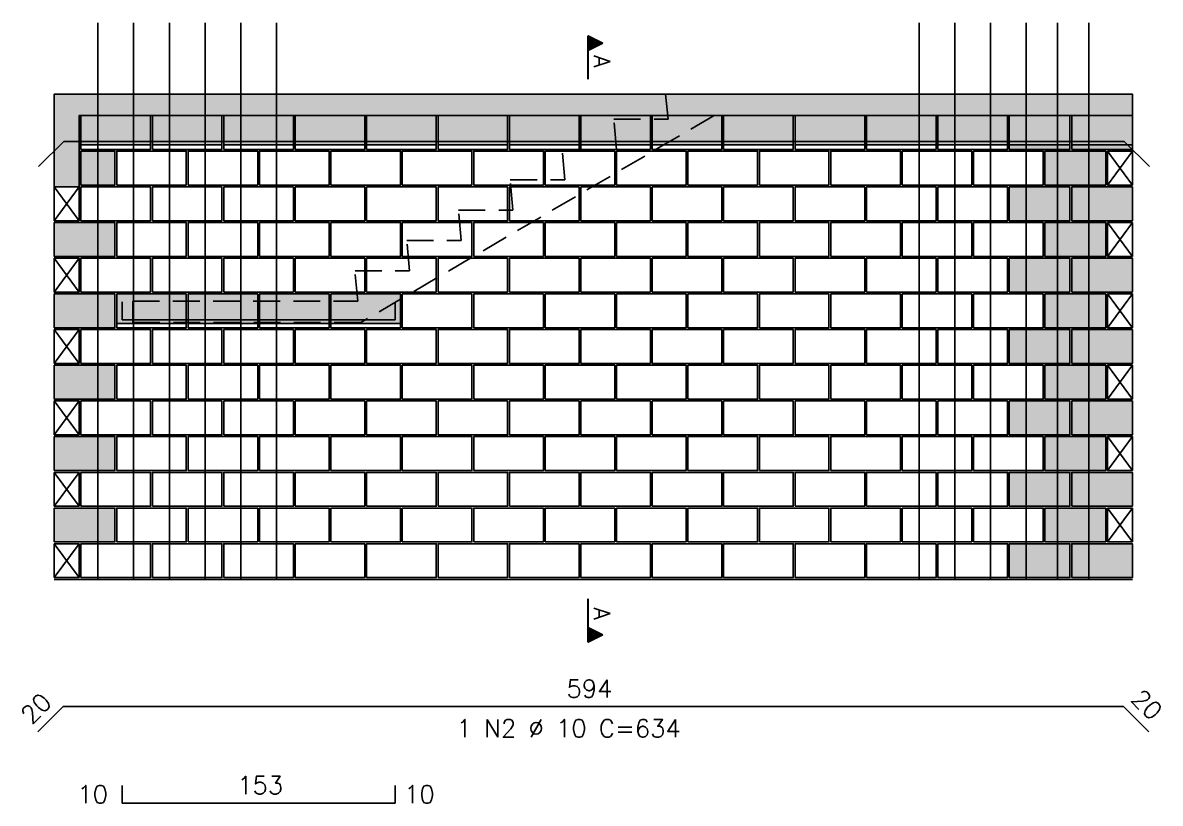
# Model space of a CAD drawing. Extents: x -1.9 to 86, y -1.6 to 61.
# Drawn here: x 34.24 to 46.98, y 7.12 to 15.87 of the extents above; entities that cross this region are included whole.
import ezdxf

# ---------------------------------------------------------------- set-up
doc = ezdxf.new("R2010")
doc.units = 0
doc.header["$MEASUREMENT"] = 0
doc.linetypes.add('ESTILO_TQS_0001', pattern=[0.45, 0.3, -0.15])
for name, color, linetype in [('PENA_01', 1, 'CONTINUOUS'), ('PENA_02', 2, 'CONTINUOUS'), ('PENA_03', 3, 'CONTINUOUS'), ('PENA_05', 5, 'CONTINUOUS'), ('PENA_09', 254, 'CONTINUOUS'), ('PENA_11', 252, 'CONTINUOUS'), ('PENA_21', 100, 'CONTINUOUS'), ('PENA_23', 50, 'CONTINUOUS')]:
    doc.layers.add(name, color=color, linetype=linetype)
doc.styles.get("Standard").update_dxf_attribs({"font": 'ROMANS.SHX'})

msp = doc.modelspace()

# ---------------------------------------------------------------- linework, layer by layer
at = {"layer": 'PENA_01', "linetype": 'Continuous'}
for p, q in [((34.889, 14.499), (35.669, 14.499)), ((35.689, 14.499), (36.469, 14.499)), ((36.489, 14.499), (37.269, 14.499)), ((37.289, 14.499), (38.069, 14.499)), ((38.089, 14.499), (38.869, 14.499)), ((38.889, 14.499), (39.669, 14.499)), ((39.689, 14.499), (40.469, 14.499)), ((40.489, 14.499), (41.269, 14.499)), ((41.289, 14.499), (42.069, 14.499)), ((42.089, 14.499), (42.869, 14.499)), ((42.889, 14.499), (43.669, 14.499)), ((43.689, 14.499), (44.469, 14.499)), ((44.489, 14.499), (45.269, 14.499)), ((45.289, 14.499), (45.969, 14.499)), ((45.989, 14.499), (46.669, 14.499)), ((35.289, 12.499), (36.069, 12.499)), ((36.089, 12.499), (36.869, 12.499)), ((36.889, 12.499), (37.669, 12.499)), ((37.689, 12.499), (38.469, 12.499))]:
    msp.add_line(p, q, dxfattribs=at)
at = {"layer": 'PENA_01', "linetype": 'ESTILO_TQS_0001'}
msp.add_lwpolyline([(38.024, 12.509), (35.469, 12.509), (35.469, 12.749), (37.989, 12.749), (37.959, 13.089), (38.569, 13.089), (38.539, 13.429), (39.149, 13.429), (39.119, 13.769), (39.729, 13.769), (39.699, 14.109), (40.309, 14.109), (40.279, 14.449), (40.889, 14.449), (40.859, 14.789), (41.469, 14.789), (41.439, 15.069), (46.669, 15.069), (46.669, 14.829), (41.981, 14.829), (38.024, 12.509)], dxfattribs=at)
at = {"layer": 'PENA_02', "linetype": 'Continuous'}
for p, q in [((46.669, 14.429), (46.389, 14.429)), ((46.389, 14.429), (46.389, 14.049)), ((46.669, 14.049), (46.669, 14.429)), ((34.869, 14.029), (34.589, 14.029)), ((34.589, 14.029), (34.589, 13.649)), ((34.869, 13.649), (34.869, 14.029)), ((46.389, 14.049), (46.669, 14.049)), ((34.589, 13.649), (34.869, 13.649)), ((46.669, 13.629), (46.389, 13.629)), ((46.389, 13.629), (46.389, 13.249)), ((46.669, 13.249), (46.669, 13.629)), ((34.869, 13.229), (34.589, 13.229)), ((34.589, 13.229), (34.589, 12.849)), ((34.869, 12.849), (34.869, 13.229)), ((46.389, 13.249), (46.669, 13.249)), ((34.589, 12.849), (34.869, 12.849)), ((46.669, 12.829), (46.389, 12.829)), ((46.389, 12.829), (46.389, 12.449)), ((46.669, 12.449), (46.669, 12.829)), ((34.869, 12.429), (34.589, 12.429)), ((34.589, 12.429), (34.589, 12.049)), ((34.869, 12.049), (34.869, 12.429)), ((46.389, 12.449), (46.669, 12.449)), ((34.589, 12.049), (34.869, 12.049)), ((46.669, 12.029), (46.389, 12.029)), ((46.389, 12.029), (46.389, 11.649)), ((46.669, 11.649), (46.669, 12.029)), ((34.869, 11.629), (34.589, 11.629)), ((34.589, 11.629), (34.589, 11.249)), ((34.869, 11.249), (34.869, 11.629)), ((46.389, 11.649), (46.669, 11.649)), ((34.589, 11.249), (34.869, 11.249)), ((46.669, 11.229), (46.389, 11.229)), ((46.389, 11.229), (46.389, 10.849)), ((46.669, 10.849), (46.669, 11.229)), ((46.389, 10.849), (46.669, 10.849)), ((34.869, 10.829), (34.589, 10.829)), ((34.589, 10.829), (34.589, 10.449)), ((34.869, 10.449), (34.869, 10.829)), ((34.589, 10.449), (34.869, 10.449)), ((46.669, 10.429), (46.389, 10.429)), ((46.389, 10.429), (46.389, 10.049)), ((46.669, 10.049), (46.669, 10.429)), ((34.869, 10.029), (34.589, 10.029)), ((34.589, 10.029), (34.589, 9.649)), ((34.869, 9.649), (34.869, 10.029)), ((46.389, 10.049), (46.669, 10.049)), ((34.589, 9.649), (34.869, 9.649)), ((34.589, 9.629), (46.669, 9.629))]:
    msp.add_line(p, q, dxfattribs=at)
for points in [[(46.669, 14.829), (46.669, 15.069), (34.589, 15.069), (34.589, 14.029), (34.869, 14.029), (34.869, 14.829), (46.669, 14.829)], [(34.889, 14.449), (35.669, 14.449), (35.669, 14.829), (34.889, 14.829), (34.889, 14.449)], [(35.689, 14.449), (36.469, 14.449), (36.469, 14.829), (35.689, 14.829), (35.689, 14.449)], [(36.489, 14.449), (37.269, 14.449), (37.269, 14.829), (36.489, 14.829), (36.489, 14.449)], [(37.289, 14.449), (38.069, 14.449), (38.069, 14.829), (37.289, 14.829), (37.289, 14.449)], [(38.089, 14.449), (38.869, 14.449), (38.869, 14.829), (38.089, 14.829), (38.089, 14.449)], [(38.889, 14.449), (39.669, 14.449), (39.669, 14.829), (38.889, 14.829), (38.889, 14.449)], [(39.689, 14.449), (40.469, 14.449), (40.469, 14.829), (39.689, 14.829), (39.689, 14.449)], [(40.489, 14.449), (41.269, 14.449), (41.269, 14.829), (40.489, 14.829), (40.489, 14.449)], [(41.289, 14.449), (42.069, 14.449), (42.069, 14.829), (41.289, 14.829), (41.289, 14.449)], [(42.089, 14.449), (42.869, 14.449), (42.869, 14.829), (42.089, 14.829), (42.089, 14.449)], [(42.889, 14.449), (43.669, 14.449), (43.669, 14.829), (42.889, 14.829), (42.889, 14.449)], [(43.689, 14.449), (44.469, 14.449), (44.469, 14.829), (43.689, 14.829), (43.689, 14.449)], [(44.489, 14.449), (45.269, 14.449), (45.269, 14.829), (44.489, 14.829), (44.489, 14.449)], [(45.289, 14.449), (45.969, 14.449), (45.969, 14.829), (45.289, 14.829), (45.289, 14.449)], [(45.989, 14.449), (46.669, 14.449), (46.669, 14.829), (45.989, 14.829), (45.989, 14.449)], [(34.889, 14.049), (35.269, 14.049), (35.269, 14.429), (34.889, 14.429), (34.889, 14.049)], [(35.289, 14.049), (36.069, 14.049), (36.069, 14.429), (35.289, 14.429), (35.289, 14.049)], [(36.089, 14.049), (36.869, 14.049), (36.869, 14.429), (36.089, 14.429), (36.089, 14.049)], [(36.889, 14.049), (37.669, 14.049), (37.669, 14.429), (36.889, 14.429), (36.889, 14.049)], [(37.689, 14.049), (38.469, 14.049), (38.469, 14.429), (37.689, 14.429), (37.689, 14.049)], [(38.489, 14.049), (39.269, 14.049), (39.269, 14.429), (38.489, 14.429), (38.489, 14.049)], [(39.289, 14.049), (40.069, 14.049), (40.069, 14.429), (39.289, 14.429), (39.289, 14.049)], [(40.089, 14.049), (40.869, 14.049), (40.869, 14.429), (40.089, 14.429), (40.089, 14.049)], [(40.889, 14.049), (41.669, 14.049), (41.669, 14.429), (40.889, 14.429), (40.889, 14.049)], [(41.689, 14.049), (42.469, 14.049), (42.469, 14.429), (41.689, 14.429), (41.689, 14.049)], [(42.489, 14.049), (43.269, 14.049), (43.269, 14.429), (42.489, 14.429), (42.489, 14.049)], [(43.289, 14.049), (44.069, 14.049), (44.069, 14.429), (43.289, 14.429), (43.289, 14.049)], [(44.089, 14.049), (44.869, 14.049), (44.869, 14.429), (44.089, 14.429), (44.089, 14.049)], [(44.889, 14.049), (45.669, 14.049), (45.669, 14.429), (44.889, 14.429), (44.889, 14.049)], [(45.689, 14.049), (46.369, 14.049), (46.369, 14.429), (45.689, 14.429), (45.689, 14.049)], [(34.889, 13.649), (35.669, 13.649), (35.669, 14.029), (34.889, 14.029), (34.889, 13.649)], [(35.689, 13.649), (36.469, 13.649), (36.469, 14.029), (35.689, 14.029), (35.689, 13.649)], [(36.489, 13.649), (37.269, 13.649), (37.269, 14.029), (36.489, 14.029), (36.489, 13.649)], [(37.289, 13.649), (38.069, 13.649), (38.069, 14.029), (37.289, 14.029), (37.289, 13.649)], [(38.089, 13.649), (38.869, 13.649), (38.869, 14.029), (38.089, 14.029), (38.089, 13.649)], [(38.889, 13.649), (39.669, 13.649), (39.669, 14.029), (38.889, 14.029), (38.889, 13.649)], [(39.689, 13.649), (40.469, 13.649), (40.469, 14.029), (39.689, 14.029), (39.689, 13.649)], [(40.489, 13.649), (41.269, 13.649), (41.269, 14.029), (40.489, 14.029), (40.489, 13.649)], [(41.289, 13.649), (42.069, 13.649), (42.069, 14.029), (41.289, 14.029), (41.289, 13.649)], [(42.089, 13.649), (42.869, 13.649), (42.869, 14.029), (42.089, 14.029), (42.089, 13.649)], [(42.889, 13.649), (43.669, 13.649), (43.669, 14.029), (42.889, 14.029), (42.889, 13.649)], [(43.689, 13.649), (44.469, 13.649), (44.469, 14.029), (43.689, 14.029), (43.689, 13.649)], [(44.489, 13.649), (45.269, 13.649), (45.269, 14.029), (44.489, 14.029), (44.489, 13.649)], [(45.289, 13.649), (45.969, 13.649), (45.969, 14.029), (45.289, 14.029), (45.289, 13.649)], [(45.989, 13.649), (46.669, 13.649), (46.669, 14.029), (45.989, 14.029), (45.989, 13.649)], [(34.589, 13.249), (35.269, 13.249), (35.269, 13.629), (34.589, 13.629), (34.589, 13.249)], [(35.289, 13.249), (36.069, 13.249), (36.069, 13.629), (35.289, 13.629), (35.289, 13.249)], [(36.089, 13.249), (36.869, 13.249), (36.869, 13.629), (36.089, 13.629), (36.089, 13.249)], [(36.889, 13.249), (37.669, 13.249), (37.669, 13.629), (36.889, 13.629), (36.889, 13.249)], [(37.689, 13.249), (38.469, 13.249), (38.469, 13.629), (37.689, 13.629), (37.689, 13.249)], [(38.489, 13.249), (39.269, 13.249), (39.269, 13.629), (38.489, 13.629), (38.489, 13.249)], [(39.289, 13.249), (40.069, 13.249), (40.069, 13.629), (39.289, 13.629), (39.289, 13.249)], [(40.089, 13.249), (40.869, 13.249), (40.869, 13.629), (40.089, 13.629), (40.089, 13.249)], [(40.889, 13.249), (41.669, 13.249), (41.669, 13.629), (40.889, 13.629), (40.889, 13.249)], [(41.689, 13.249), (42.469, 13.249), (42.469, 13.629), (41.689, 13.629), (41.689, 13.249)], [(42.489, 13.249), (43.269, 13.249), (43.269, 13.629), (42.489, 13.629), (42.489, 13.249)], [(43.289, 13.249), (44.069, 13.249), (44.069, 13.629), (43.289, 13.629), (43.289, 13.249)], [(44.089, 13.249), (44.869, 13.249), (44.869, 13.629), (44.089, 13.629), (44.089, 13.249)], [(44.889, 13.249), (45.669, 13.249), (45.669, 13.629), (44.889, 13.629), (44.889, 13.249)], [(45.689, 13.249), (46.369, 13.249), (46.369, 13.629), (45.689, 13.629), (45.689, 13.249)], [(34.889, 12.849), (35.669, 12.849), (35.669, 13.229), (34.889, 13.229), (34.889, 12.849)], [(35.689, 12.849), (36.469, 12.849), (36.469, 13.229), (35.689, 13.229), (35.689, 12.849)], [(36.489, 12.849), (37.269, 12.849), (37.269, 13.229), (36.489, 13.229), (36.489, 12.849)], [(37.289, 12.849), (38.069, 12.849), (38.069, 13.229), (37.289, 13.229), (37.289, 12.849)], [(38.089, 12.849), (38.869, 12.849), (38.869, 13.229), (38.089, 13.229), (38.089, 12.849)], [(38.889, 12.849), (39.669, 12.849), (39.669, 13.229), (38.889, 13.229), (38.889, 12.849)], [(39.689, 12.849), (40.469, 12.849), (40.469, 13.229), (39.689, 13.229), (39.689, 12.849)], [(40.489, 12.849), (41.269, 12.849), (41.269, 13.229), (40.489, 13.229), (40.489, 12.849)], [(41.289, 12.849), (42.069, 12.849), (42.069, 13.229), (41.289, 13.229), (41.289, 12.849)], [(42.089, 12.849), (42.869, 12.849), (42.869, 13.229), (42.089, 13.229), (42.089, 12.849)], [(42.889, 12.849), (43.669, 12.849), (43.669, 13.229), (42.889, 13.229), (42.889, 12.849)], [(43.689, 12.849), (44.469, 12.849), (44.469, 13.229), (43.689, 13.229), (43.689, 12.849)], [(44.489, 12.849), (45.269, 12.849), (45.269, 13.229), (44.489, 13.229), (44.489, 12.849)], [(45.289, 12.849), (45.969, 12.849), (45.969, 13.229), (45.289, 13.229), (45.289, 12.849)], [(45.989, 12.849), (46.669, 12.849), (46.669, 13.229), (45.989, 13.229), (45.989, 12.849)], [(34.589, 12.449), (35.269, 12.449), (35.269, 12.829), (34.589, 12.829), (34.589, 12.449)], [(35.289, 12.449), (36.069, 12.449), (36.069, 12.829), (35.289, 12.829), (35.289, 12.449)], [(36.089, 12.449), (36.869, 12.449), (36.869, 12.829), (36.089, 12.829), (36.089, 12.449)], [(36.889, 12.449), (37.669, 12.449), (37.669, 12.829), (36.889, 12.829), (36.889, 12.449)], [(37.689, 12.449), (38.469, 12.449), (38.469, 12.829), (37.689, 12.829), (37.689, 12.449)], [(38.489, 12.449), (39.269, 12.449), (39.269, 12.829), (38.489, 12.829), (38.489, 12.449)], [(39.289, 12.449), (40.069, 12.449), (40.069, 12.829), (39.289, 12.829), (39.289, 12.449)], [(40.089, 12.449), (40.869, 12.449), (40.869, 12.829), (40.089, 12.829), (40.089, 12.449)], [(40.889, 12.449), (41.669, 12.449), (41.669, 12.829), (40.889, 12.829), (40.889, 12.449)], [(41.689, 12.449), (42.469, 12.449), (42.469, 12.829), (41.689, 12.829), (41.689, 12.449)], [(42.489, 12.449), (43.269, 12.449), (43.269, 12.829), (42.489, 12.829), (42.489, 12.449)], [(43.289, 12.449), (44.069, 12.449), (44.069, 12.829), (43.289, 12.829), (43.289, 12.449)], [(44.089, 12.449), (44.869, 12.449), (44.869, 12.829), (44.089, 12.829), (44.089, 12.449)], [(44.889, 12.449), (45.669, 12.449), (45.669, 12.829), (44.889, 12.829), (44.889, 12.449)], [(45.689, 12.449), (46.369, 12.449), (46.369, 12.829), (45.689, 12.829), (45.689, 12.449)], [(34.889, 12.049), (35.669, 12.049), (35.669, 12.429), (34.889, 12.429), (34.889, 12.049)], [(35.689, 12.049), (36.469, 12.049), (36.469, 12.429), (35.689, 12.429), (35.689, 12.049)], [(36.489, 12.049), (37.269, 12.049), (37.269, 12.429), (36.489, 12.429), (36.489, 12.049)], [(37.289, 12.049), (38.069, 12.049), (38.069, 12.429), (37.289, 12.429), (37.289, 12.049)], [(38.089, 12.049), (38.869, 12.049), (38.869, 12.429), (38.089, 12.429), (38.089, 12.049)], [(38.889, 12.049), (39.669, 12.049), (39.669, 12.429), (38.889, 12.429), (38.889, 12.049)], [(39.689, 12.049), (40.469, 12.049), (40.469, 12.429), (39.689, 12.429), (39.689, 12.049)], [(40.489, 12.049), (41.269, 12.049), (41.269, 12.429), (40.489, 12.429), (40.489, 12.049)], [(41.289, 12.049), (42.069, 12.049), (42.069, 12.429), (41.289, 12.429), (41.289, 12.049)], [(42.089, 12.049), (42.869, 12.049), (42.869, 12.429), (42.089, 12.429), (42.089, 12.049)], [(42.889, 12.049), (43.669, 12.049), (43.669, 12.429), (42.889, 12.429), (42.889, 12.049)], [(43.689, 12.049), (44.469, 12.049), (44.469, 12.429), (43.689, 12.429), (43.689, 12.049)], [(44.489, 12.049), (45.269, 12.049), (45.269, 12.429), (44.489, 12.429), (44.489, 12.049)], [(45.289, 12.049), (45.969, 12.049), (45.969, 12.429), (45.289, 12.429), (45.289, 12.049)], [(45.989, 12.049), (46.669, 12.049), (46.669, 12.429), (45.989, 12.429), (45.989, 12.049)], [(34.589, 11.649), (35.269, 11.649), (35.269, 12.029), (34.589, 12.029), (34.589, 11.649)], [(35.289, 11.649), (36.069, 11.649), (36.069, 12.029), (35.289, 12.029), (35.289, 11.649)], [(36.089, 11.649), (36.869, 11.649), (36.869, 12.029), (36.089, 12.029), (36.089, 11.649)], [(36.889, 11.649), (37.669, 11.649), (37.669, 12.029), (36.889, 12.029), (36.889, 11.649)], [(37.689, 11.649), (38.469, 11.649), (38.469, 12.029), (37.689, 12.029), (37.689, 11.649)], [(38.489, 11.649), (39.269, 11.649), (39.269, 12.029), (38.489, 12.029), (38.489, 11.649)], [(39.289, 11.649), (40.069, 11.649), (40.069, 12.029), (39.289, 12.029), (39.289, 11.649)], [(40.089, 11.649), (40.869, 11.649), (40.869, 12.029), (40.089, 12.029), (40.089, 11.649)], [(40.889, 11.649), (41.669, 11.649), (41.669, 12.029), (40.889, 12.029), (40.889, 11.649)], [(41.689, 11.649), (42.469, 11.649), (42.469, 12.029), (41.689, 12.029), (41.689, 11.649)], [(42.489, 11.649), (43.269, 11.649), (43.269, 12.029), (42.489, 12.029), (42.489, 11.649)], [(43.289, 11.649), (44.069, 11.649), (44.069, 12.029), (43.289, 12.029), (43.289, 11.649)], [(44.089, 11.649), (44.869, 11.649), (44.869, 12.029), (44.089, 12.029), (44.089, 11.649)], [(44.889, 11.649), (45.669, 11.649), (45.669, 12.029), (44.889, 12.029), (44.889, 11.649)], [(45.689, 11.649), (46.369, 11.649), (46.369, 12.029), (45.689, 12.029), (45.689, 11.649)], [(34.889, 11.249), (35.669, 11.249), (35.669, 11.629), (34.889, 11.629), (34.889, 11.249)], [(35.689, 11.249), (36.469, 11.249), (36.469, 11.629), (35.689, 11.629), (35.689, 11.249)], [(36.489, 11.249), (37.269, 11.249), (37.269, 11.629), (36.489, 11.629), (36.489, 11.249)], [(37.289, 11.249), (38.069, 11.249), (38.069, 11.629), (37.289, 11.629), (37.289, 11.249)], [(38.089, 11.249), (38.869, 11.249), (38.869, 11.629), (38.089, 11.629), (38.089, 11.249)], [(38.889, 11.249), (39.669, 11.249), (39.669, 11.629), (38.889, 11.629), (38.889, 11.249)], [(39.689, 11.249), (40.469, 11.249), (40.469, 11.629), (39.689, 11.629), (39.689, 11.249)], [(40.489, 11.249), (41.269, 11.249), (41.269, 11.629), (40.489, 11.629), (40.489, 11.249)], [(41.289, 11.249), (42.069, 11.249), (42.069, 11.629), (41.289, 11.629), (41.289, 11.249)], [(42.089, 11.249), (42.869, 11.249), (42.869, 11.629), (42.089, 11.629), (42.089, 11.249)], [(42.889, 11.249), (43.669, 11.249), (43.669, 11.629), (42.889, 11.629), (42.889, 11.249)], [(43.689, 11.249), (44.469, 11.249), (44.469, 11.629), (43.689, 11.629), (43.689, 11.249)], [(44.489, 11.249), (45.269, 11.249), (45.269, 11.629), (44.489, 11.629), (44.489, 11.249)], [(45.289, 11.249), (45.969, 11.249), (45.969, 11.629), (45.289, 11.629), (45.289, 11.249)], [(45.989, 11.249), (46.669, 11.249), (46.669, 11.629), (45.989, 11.629), (45.989, 11.249)], [(34.589, 10.849), (35.269, 10.849), (35.269, 11.229), (34.589, 11.229), (34.589, 10.849)], [(35.289, 10.849), (36.069, 10.849), (36.069, 11.229), (35.289, 11.229), (35.289, 10.849)], [(36.089, 10.849), (36.869, 10.849), (36.869, 11.229), (36.089, 11.229), (36.089, 10.849)], [(36.889, 10.849), (37.669, 10.849), (37.669, 11.229), (36.889, 11.229), (36.889, 10.849)], [(37.689, 10.849), (38.469, 10.849), (38.469, 11.229), (37.689, 11.229), (37.689, 10.849)], [(38.489, 10.849), (39.269, 10.849), (39.269, 11.229), (38.489, 11.229), (38.489, 10.849)], [(39.289, 10.849), (40.069, 10.849), (40.069, 11.229), (39.289, 11.229), (39.289, 10.849)], [(40.089, 10.849), (40.869, 10.849), (40.869, 11.229), (40.089, 11.229), (40.089, 10.849)], [(40.889, 10.849), (41.669, 10.849), (41.669, 11.229), (40.889, 11.229), (40.889, 10.849)], [(41.689, 10.849), (42.469, 10.849), (42.469, 11.229), (41.689, 11.229), (41.689, 10.849)], [(42.489, 10.849), (43.269, 10.849), (43.269, 11.229), (42.489, 11.229), (42.489, 10.849)], [(43.289, 10.849), (44.069, 10.849), (44.069, 11.229), (43.289, 11.229), (43.289, 10.849)], [(44.089, 10.849), (44.869, 10.849), (44.869, 11.229), (44.089, 11.229), (44.089, 10.849)], [(44.889, 10.849), (45.669, 10.849), (45.669, 11.229), (44.889, 11.229), (44.889, 10.849)], [(45.689, 10.849), (46.369, 10.849), (46.369, 11.229), (45.689, 11.229), (45.689, 10.849)], [(34.889, 10.449), (35.669, 10.449), (35.669, 10.829), (34.889, 10.829), (34.889, 10.449)], [(35.689, 10.449), (36.469, 10.449), (36.469, 10.829), (35.689, 10.829), (35.689, 10.449)], [(36.489, 10.449), (37.269, 10.449), (37.269, 10.829), (36.489, 10.829), (36.489, 10.449)], [(37.289, 10.449), (38.069, 10.449), (38.069, 10.829), (37.289, 10.829), (37.289, 10.449)], [(38.089, 10.449), (38.869, 10.449), (38.869, 10.829), (38.089, 10.829), (38.089, 10.449)], [(38.889, 10.449), (39.669, 10.449), (39.669, 10.829), (38.889, 10.829), (38.889, 10.449)], [(39.689, 10.449), (40.469, 10.449), (40.469, 10.829), (39.689, 10.829), (39.689, 10.449)], [(40.489, 10.449), (41.269, 10.449), (41.269, 10.829), (40.489, 10.829), (40.489, 10.449)], [(41.289, 10.449), (42.069, 10.449), (42.069, 10.829), (41.289, 10.829), (41.289, 10.449)], [(42.089, 10.449), (42.869, 10.449), (42.869, 10.829), (42.089, 10.829), (42.089, 10.449)], [(42.889, 10.449), (43.669, 10.449), (43.669, 10.829), (42.889, 10.829), (42.889, 10.449)], [(43.689, 10.449), (44.469, 10.449), (44.469, 10.829), (43.689, 10.829), (43.689, 10.449)], [(44.489, 10.449), (45.269, 10.449), (45.269, 10.829), (44.489, 10.829), (44.489, 10.449)], [(45.289, 10.449), (45.969, 10.449), (45.969, 10.829), (45.289, 10.829), (45.289, 10.449)], [(45.989, 10.449), (46.669, 10.449), (46.669, 10.829), (45.989, 10.829), (45.989, 10.449)], [(34.589, 10.049), (35.269, 10.049), (35.269, 10.429), (34.589, 10.429), (34.589, 10.049)], [(35.289, 10.049), (36.069, 10.049), (36.069, 10.429), (35.289, 10.429), (35.289, 10.049)], [(36.089, 10.049), (36.869, 10.049), (36.869, 10.429), (36.089, 10.429), (36.089, 10.049)], [(36.889, 10.049), (37.669, 10.049), (37.669, 10.429), (36.889, 10.429), (36.889, 10.049)], [(37.689, 10.049), (38.469, 10.049), (38.469, 10.429), (37.689, 10.429), (37.689, 10.049)], [(38.489, 10.049), (39.269, 10.049), (39.269, 10.429), (38.489, 10.429), (38.489, 10.049)], [(39.289, 10.049), (40.069, 10.049), (40.069, 10.429), (39.289, 10.429), (39.289, 10.049)], [(40.089, 10.049), (40.869, 10.049), (40.869, 10.429), (40.089, 10.429), (40.089, 10.049)], [(40.889, 10.049), (41.669, 10.049), (41.669, 10.429), (40.889, 10.429), (40.889, 10.049)], [(41.689, 10.049), (42.469, 10.049), (42.469, 10.429), (41.689, 10.429), (41.689, 10.049)], [(42.489, 10.049), (43.269, 10.049), (43.269, 10.429), (42.489, 10.429), (42.489, 10.049)], [(43.289, 10.049), (44.069, 10.049), (44.069, 10.429), (43.289, 10.429), (43.289, 10.049)], [(44.089, 10.049), (44.869, 10.049), (44.869, 10.429), (44.089, 10.429), (44.089, 10.049)], [(44.889, 10.049), (45.669, 10.049), (45.669, 10.429), (44.889, 10.429), (44.889, 10.049)], [(45.689, 10.049), (46.369, 10.049), (46.369, 10.429), (45.689, 10.429), (45.689, 10.049)], [(34.889, 9.649), (35.669, 9.649), (35.669, 10.029), (34.889, 10.029), (34.889, 9.649)], [(35.689, 9.649), (36.469, 9.649), (36.469, 10.029), (35.689, 10.029), (35.689, 9.649)], [(36.489, 9.649), (37.269, 9.649), (37.269, 10.029), (36.489, 10.029), (36.489, 9.649)], [(37.289, 9.649), (38.069, 9.649), (38.069, 10.029), (37.289, 10.029), (37.289, 9.649)], [(38.089, 9.649), (38.869, 9.649), (38.869, 10.029), (38.089, 10.029), (38.089, 9.649)], [(38.889, 9.649), (39.669, 9.649), (39.669, 10.029), (38.889, 10.029), (38.889, 9.649)], [(39.689, 9.649), (40.469, 9.649), (40.469, 10.029), (39.689, 10.029), (39.689, 9.649)], [(40.489, 9.649), (41.269, 9.649), (41.269, 10.029), (40.489, 10.029), (40.489, 9.649)], [(41.289, 9.649), (42.069, 9.649), (42.069, 10.029), (41.289, 10.029), (41.289, 9.649)], [(42.089, 9.649), (42.869, 9.649), (42.869, 10.029), (42.089, 10.029), (42.089, 9.649)], [(42.889, 9.649), (43.669, 9.649), (43.669, 10.029), (42.889, 10.029), (42.889, 9.649)], [(43.689, 9.649), (44.469, 9.649), (44.469, 10.029), (43.689, 10.029), (43.689, 9.649)], [(44.489, 9.649), (45.269, 9.649), (45.269, 10.029), (44.489, 10.029), (44.489, 9.649)], [(45.289, 9.649), (45.969, 9.649), (45.969, 10.029), (45.289, 10.029), (45.289, 9.649)], [(45.989, 9.649), (46.669, 9.649), (46.669, 10.029), (45.989, 10.029), (45.989, 9.649)]]:
    msp.add_lwpolyline(points, dxfattribs=at)
at = {"layer": 'PENA_03', "linetype": 'Continuous'}
for p, q in [((40.569, 15.237), (40.569, 15.723)), ((40.569, 15.723), (40.735, 15.64)), ((40.57, 15.722), (40.57, 15.558)), ((40.57, 15.722), (40.733, 15.64)), ((40.582, 15.717), (40.582, 15.564)), ((40.595, 15.71), (40.595, 15.57)), ((40.607, 15.704), (40.607, 15.576)), ((40.62, 15.698), (40.62, 15.583)), ((40.633, 15.691), (40.633, 15.589)), ((40.646, 15.685), (40.646, 15.596)), ((40.658, 15.679), (40.658, 15.602)), ((40.733, 15.64), (40.57, 15.558)), ((40.735, 15.64), (40.57, 15.558)), ((40.57, 15.558), (40.57, 15.237)), ((40.671, 15.672), (40.671, 15.608)), ((40.684, 15.666), (40.684, 15.615)), ((40.697, 15.659), (40.697, 15.621)), ((40.709, 15.653), (40.709, 15.627)), ((40.722, 15.647), (40.722, 15.634)), ((46.389, 14.049), (46.669, 14.429)), ((46.669, 14.049), (46.389, 14.429)), ((34.589, 13.649), (34.869, 14.029)), ((34.869, 13.649), (34.589, 14.029)), ((46.389, 13.249), (46.669, 13.629)), ((46.669, 13.249), (46.389, 13.629)), ((34.589, 12.849), (34.869, 13.229)), ((34.869, 12.849), (34.589, 13.229)), ((46.389, 12.449), (46.669, 12.829)), ((46.669, 12.449), (46.389, 12.829)), ((34.589, 12.049), (34.869, 12.429)), ((34.869, 12.049), (34.589, 12.429)), ((46.389, 11.649), (46.669, 12.029)), ((46.669, 11.649), (46.389, 12.029)), ((34.589, 11.249), (34.869, 11.629)), ((34.869, 11.249), (34.589, 11.629)), ((46.389, 10.849), (46.669, 11.229)), ((46.669, 10.849), (46.389, 11.229)), ((34.589, 10.449), (34.869, 10.829)), ((34.869, 10.449), (34.589, 10.829)), ((46.389, 10.049), (46.669, 10.429)), ((46.669, 10.049), (46.389, 10.429)), ((34.589, 9.649), (34.869, 10.029)), ((34.869, 9.649), (34.589, 10.029)), ((40.569, 9.411), (40.569, 8.925)), ((40.57, 9.09), (40.57, 9.411)), ((40.735, 9.008), (40.57, 9.09)), ((40.57, 8.926), (40.57, 9.089)), ((40.733, 9.008), (40.57, 9.089)), ((40.582, 8.931), (40.582, 9.084)), ((40.595, 8.937), (40.595, 9.078)), ((40.607, 8.944), (40.607, 9.071)), ((40.62, 8.95), (40.62, 9.065)), ((40.633, 8.957), (40.633, 9.059)), ((40.646, 8.963), (40.646, 9.052)), ((40.569, 8.925), (40.735, 9.008)), ((40.57, 8.926), (40.733, 9.008)), ((40.658, 8.969), (40.658, 9.046)), ((40.671, 8.976), (40.671, 9.04)), ((40.684, 8.982), (40.684, 9.033)), ((40.697, 8.988), (40.697, 9.027)), ((40.709, 8.995), (40.709, 9.02)), ((40.722, 9.001), (40.722, 9.014))]:
    msp.add_line(p, q, dxfattribs=at)
at = {"layer": 'PENA_05', "linetype": 'Continuous'}
for p, q in [((34.415, 14.256), (34.697, 14.539)), ((34.697, 14.539), (46.577, 14.539)), ((46.577, 14.539), (46.86, 14.256)), ((35.349, 12.739), (35.349, 12.539)), ((38.409, 12.539), (38.409, 12.739)), ((35.349, 12.539), (38.409, 12.539)), ((34.406, 7.921), (34.689, 8.204)), ((34.689, 8.204), (46.569, 8.204)), ((46.569, 8.204), (46.852, 7.921)), ((35.349, 7.32), (35.349, 7.12)), ((38.409, 7.12), (38.409, 7.32)), ((35.349, 7.12), (38.409, 7.12))]:
    msp.add_line(p, q, dxfattribs=at)
for points in [[(35.079, 15.869), (35.079, 9.629)], [(35.479, 15.869), (35.479, 9.629)], [(35.879, 15.869), (35.879, 9.629)], [(36.279, 15.869), (36.279, 9.629)], [(36.679, 15.869), (36.679, 9.629)], [(37.079, 15.869), (37.079, 9.629)], [(44.279, 15.869), (44.279, 9.629)], [(44.679, 15.869), (44.679, 9.629)], [(45.079, 15.869), (45.079, 9.629)], [(45.479, 15.869), (45.479, 9.629)], [(45.829, 15.869), (45.829, 9.629)], [(46.179, 15.869), (46.179, 9.629)]]:
    msp.add_lwpolyline(points, dxfattribs=at)
at = {"layer": 'PENA_09', "linetype": 'Continuous'}
for points in [[(34.889, 14.499), (35.669, 14.499), (35.669, 14.829), (34.889, 14.829), (34.889, 14.499)], [(35.689, 14.499), (36.469, 14.499), (36.469, 14.829), (35.689, 14.829), (35.689, 14.499)], [(36.489, 14.499), (37.269, 14.499), (37.269, 14.829), (36.489, 14.829), (36.489, 14.499)], [(37.289, 14.499), (38.069, 14.499), (38.069, 14.829), (37.289, 14.829), (37.289, 14.499)], [(38.089, 14.499), (38.869, 14.499), (38.869, 14.829), (38.089, 14.829), (38.089, 14.499)], [(38.889, 14.499), (39.669, 14.499), (39.669, 14.829), (38.889, 14.829), (38.889, 14.499)], [(39.689, 14.499), (40.469, 14.499), (40.469, 14.829), (39.689, 14.829), (39.689, 14.499)], [(40.489, 14.499), (41.269, 14.499), (41.269, 14.829), (40.489, 14.829), (40.489, 14.499)], [(41.289, 14.499), (42.069, 14.499), (42.069, 14.829), (41.289, 14.829), (41.289, 14.499)], [(42.089, 14.499), (42.869, 14.499), (42.869, 14.829), (42.089, 14.829), (42.089, 14.499)], [(42.889, 14.499), (43.669, 14.499), (43.669, 14.829), (42.889, 14.829), (42.889, 14.499)], [(43.689, 14.499), (44.469, 14.499), (44.469, 14.829), (43.689, 14.829), (43.689, 14.499)], [(44.489, 14.499), (45.269, 14.499), (45.269, 14.829), (44.489, 14.829), (44.489, 14.499)], [(45.289, 14.499), (45.969, 14.499), (45.969, 14.829), (45.289, 14.829), (45.289, 14.499)], [(45.989, 14.499), (46.669, 14.499), (46.669, 14.829), (45.989, 14.829), (45.989, 14.499)], [(35.289, 12.499), (36.069, 12.499), (36.069, 12.829), (35.289, 12.829), (35.289, 12.499)], [(36.089, 12.499), (36.869, 12.499), (36.869, 12.829), (36.089, 12.829), (36.089, 12.499)], [(36.889, 12.499), (37.669, 12.499), (37.669, 12.829), (36.889, 12.829), (36.889, 12.499)], [(37.689, 12.499), (38.469, 12.499), (38.469, 12.829), (37.689, 12.829), (37.689, 12.499)]]:
    msp.add_lwpolyline(points, dxfattribs=at)
for points in [[(34.889, 14.499), (35.669, 14.499), (35.669, 14.829)], [(34.889, 14.499), (35.669, 14.829), (34.889, 14.829)], [(34.889, 14.499), (34.889, 14.829), (34.889, 14.499)], [(35.689, 14.499), (36.469, 14.499), (36.469, 14.829)], [(35.689, 14.499), (36.469, 14.829), (35.689, 14.829)], [(35.689, 14.499), (35.689, 14.829), (35.689, 14.499)], [(36.489, 14.499), (37.269, 14.499), (37.269, 14.829)], [(36.489, 14.499), (37.269, 14.829), (36.489, 14.829)], [(36.489, 14.499), (36.489, 14.829), (36.489, 14.499)], [(37.289, 14.499), (38.069, 14.499), (38.069, 14.829)], [(37.289, 14.499), (38.069, 14.829), (37.289, 14.829)], [(37.289, 14.499), (37.289, 14.829), (37.289, 14.499)], [(38.089, 14.499), (38.869, 14.499), (38.869, 14.829)], [(38.089, 14.499), (38.869, 14.829), (38.089, 14.829)], [(38.089, 14.499), (38.089, 14.829), (38.089, 14.499)], [(38.889, 14.499), (39.669, 14.499), (39.669, 14.829)], [(38.889, 14.499), (39.669, 14.829), (38.889, 14.829)], [(38.889, 14.499), (38.889, 14.829), (38.889, 14.499)], [(39.689, 14.499), (40.469, 14.499), (40.469, 14.829)], [(39.689, 14.499), (40.469, 14.829), (39.689, 14.829)], [(39.689, 14.499), (39.689, 14.829), (39.689, 14.499)], [(40.489, 14.499), (41.269, 14.499), (41.269, 14.829)], [(40.489, 14.499), (41.269, 14.829), (40.489, 14.829)], [(40.489, 14.499), (40.489, 14.829), (40.489, 14.499)], [(41.289, 14.499), (42.069, 14.499), (42.069, 14.829)], [(41.289, 14.499), (42.069, 14.829), (41.289, 14.829)], [(41.289, 14.499), (41.289, 14.829), (41.289, 14.499)], [(42.089, 14.499), (42.869, 14.499), (42.869, 14.829)], [(42.089, 14.499), (42.869, 14.829), (42.089, 14.829)], [(42.089, 14.499), (42.089, 14.829), (42.089, 14.499)], [(42.889, 14.499), (43.669, 14.499), (43.669, 14.829)], [(42.889, 14.499), (43.669, 14.829), (42.889, 14.829)], [(42.889, 14.499), (42.889, 14.829), (42.889, 14.499)], [(43.689, 14.499), (44.469, 14.499), (44.469, 14.829)], [(43.689, 14.499), (44.469, 14.829), (43.689, 14.829)], [(43.689, 14.499), (43.689, 14.829), (43.689, 14.499)], [(44.489, 14.499), (45.269, 14.499), (45.269, 14.829)], [(44.489, 14.499), (45.269, 14.829), (44.489, 14.829)], [(44.489, 14.499), (44.489, 14.829), (44.489, 14.499)], [(45.289, 14.499), (45.969, 14.499), (45.969, 14.829)], [(45.289, 14.499), (45.969, 14.829), (45.289, 14.829)], [(45.289, 14.499), (45.289, 14.829), (45.289, 14.499)], [(45.989, 14.499), (46.669, 14.499), (46.669, 14.829)], [(45.989, 14.499), (46.669, 14.829), (45.989, 14.829)], [(45.989, 14.499), (45.989, 14.829), (45.989, 14.499)], [(35.289, 12.499), (36.069, 12.499), (36.069, 12.829)], [(35.289, 12.499), (36.069, 12.829), (35.289, 12.829)], [(35.289, 12.499), (35.289, 12.829), (35.289, 12.499)], [(36.089, 12.499), (36.869, 12.499), (36.869, 12.829)], [(36.089, 12.499), (36.869, 12.829), (36.089, 12.829)], [(36.089, 12.499), (36.089, 12.829), (36.089, 12.499)], [(36.889, 12.499), (37.669, 12.499), (37.669, 12.829)], [(36.889, 12.499), (37.669, 12.829), (36.889, 12.829)], [(36.889, 12.499), (36.889, 12.829), (36.889, 12.499)], [(37.689, 12.499), (38.469, 12.499), (38.469, 12.829)], [(37.689, 12.499), (38.469, 12.829), (37.689, 12.829)], [(37.689, 12.499), (37.689, 12.829), (37.689, 12.499)]]:
    msp.add_solid(points, dxfattribs=at)
at = {"layer": 'PENA_11', "linetype": 'Continuous'}
for points in [[(34.589, 14.029), (34.869, 14.029), (34.589, 15.069)], [(34.869, 14.029), (34.869, 14.829), (34.589, 15.069)], [(34.589, 15.069), (34.869, 14.829), (46.669, 15.069)], [(34.869, 14.829), (46.669, 14.829), (46.669, 15.069)]]:
    msp.add_solid(points, dxfattribs=at)
at = {"layer": 'PENA_21', "linetype": 'Continuous'}
for points in [[(45.289, 14.449), (45.969, 14.449), (45.969, 14.499), (45.289, 14.499), (45.289, 14.449)], [(45.689, 14.049), (46.369, 14.049), (46.369, 14.429), (45.689, 14.429), (45.689, 14.049)], [(45.989, 14.449), (46.669, 14.449), (46.669, 14.499), (45.989, 14.499), (45.989, 14.449)], [(45.289, 13.649), (45.969, 13.649), (45.969, 14.029), (45.289, 14.029), (45.289, 13.649)], [(45.989, 13.649), (46.669, 13.649), (46.669, 14.029), (45.989, 14.029), (45.989, 13.649)], [(34.589, 13.249), (35.269, 13.249), (35.269, 13.629), (34.589, 13.629), (34.589, 13.249)], [(45.689, 13.249), (46.369, 13.249), (46.369, 13.629), (45.689, 13.629), (45.689, 13.249)], [(45.289, 12.849), (45.969, 12.849), (45.969, 13.229), (45.289, 13.229), (45.289, 12.849)], [(45.989, 12.849), (46.669, 12.849), (46.669, 13.229), (45.989, 13.229), (45.989, 12.849)], [(34.589, 12.449), (35.269, 12.449), (35.269, 12.829), (34.589, 12.829), (34.589, 12.449)], [(45.689, 12.449), (46.369, 12.449), (46.369, 12.829), (45.689, 12.829), (45.689, 12.449)], [(45.289, 12.049), (45.969, 12.049), (45.969, 12.429), (45.289, 12.429), (45.289, 12.049)], [(45.989, 12.049), (46.669, 12.049), (46.669, 12.429), (45.989, 12.429), (45.989, 12.049)], [(34.589, 11.649), (35.269, 11.649), (35.269, 12.029), (34.589, 12.029), (34.589, 11.649)], [(45.689, 11.649), (46.369, 11.649), (46.369, 12.029), (45.689, 12.029), (45.689, 11.649)], [(45.289, 11.249), (45.969, 11.249), (45.969, 11.629), (45.289, 11.629), (45.289, 11.249)], [(45.989, 11.249), (46.669, 11.249), (46.669, 11.629), (45.989, 11.629), (45.989, 11.249)], [(34.589, 10.849), (35.269, 10.849), (35.269, 11.229), (34.589, 11.229), (34.589, 10.849)], [(45.689, 10.849), (46.369, 10.849), (46.369, 11.229), (45.689, 11.229), (45.689, 10.849)], [(45.289, 10.449), (45.969, 10.449), (45.969, 10.829), (45.289, 10.829), (45.289, 10.449)], [(45.989, 10.449), (46.669, 10.449), (46.669, 10.829), (45.989, 10.829), (45.989, 10.449)], [(34.589, 10.049), (35.269, 10.049), (35.269, 10.429), (34.589, 10.429), (34.589, 10.049)], [(45.689, 10.049), (46.369, 10.049), (46.369, 10.429), (45.689, 10.429), (45.689, 10.049)], [(45.289, 9.649), (45.969, 9.649), (45.969, 10.029), (45.289, 10.029), (45.289, 9.649)], [(45.989, 9.649), (46.669, 9.649), (46.669, 10.029), (45.989, 10.029), (45.989, 9.649)]]:
    msp.add_lwpolyline(points, dxfattribs=at)
for points in [[(45.289, 14.449), (45.969, 14.449), (45.969, 14.499)], [(45.289, 14.449), (45.969, 14.499), (45.289, 14.499)], [(45.289, 14.449), (45.289, 14.499), (45.289, 14.449)], [(45.689, 14.049), (46.369, 14.049), (46.369, 14.429)], [(45.689, 14.049), (46.369, 14.429), (45.689, 14.429)], [(45.689, 14.049), (45.689, 14.429), (45.689, 14.049)], [(45.989, 14.449), (46.669, 14.449), (46.669, 14.499)], [(45.989, 14.449), (46.669, 14.499), (45.989, 14.499)], [(45.989, 14.449), (45.989, 14.499), (45.989, 14.449)], [(45.289, 13.649), (45.969, 13.649), (45.969, 14.029)], [(45.289, 13.649), (45.969, 14.029), (45.289, 14.029)], [(45.289, 13.649), (45.289, 14.029), (45.289, 13.649)], [(45.989, 13.649), (46.669, 13.649), (46.669, 14.029)], [(45.989, 13.649), (46.669, 14.029), (45.989, 14.029)], [(45.989, 13.649), (45.989, 14.029), (45.989, 13.649)], [(34.589, 13.249), (35.269, 13.249), (35.269, 13.629)], [(34.589, 13.249), (35.269, 13.629), (34.589, 13.629)], [(34.589, 13.249), (34.589, 13.629), (34.589, 13.249)], [(45.689, 13.249), (46.369, 13.249), (46.369, 13.629)], [(45.689, 13.249), (46.369, 13.629), (45.689, 13.629)], [(45.689, 13.249), (45.689, 13.629), (45.689, 13.249)], [(45.289, 12.849), (45.969, 12.849), (45.969, 13.229)], [(45.289, 12.849), (45.969, 13.229), (45.289, 13.229)], [(45.289, 12.849), (45.289, 13.229), (45.289, 12.849)], [(45.989, 12.849), (46.669, 12.849), (46.669, 13.229)], [(45.989, 12.849), (46.669, 13.229), (45.989, 13.229)], [(45.989, 12.849), (45.989, 13.229), (45.989, 12.849)], [(34.589, 12.449), (35.269, 12.449), (35.269, 12.829)], [(34.589, 12.449), (35.269, 12.829), (34.589, 12.829)], [(34.589, 12.449), (34.589, 12.829), (34.589, 12.449)], [(45.689, 12.449), (46.369, 12.449), (46.369, 12.829)], [(45.689, 12.449), (46.369, 12.829), (45.689, 12.829)], [(45.689, 12.449), (45.689, 12.829), (45.689, 12.449)], [(45.289, 12.049), (45.969, 12.049), (45.969, 12.429)], [(45.289, 12.049), (45.969, 12.429), (45.289, 12.429)], [(45.289, 12.049), (45.289, 12.429), (45.289, 12.049)], [(45.989, 12.049), (46.669, 12.049), (46.669, 12.429)], [(45.989, 12.049), (46.669, 12.429), (45.989, 12.429)], [(45.989, 12.049), (45.989, 12.429), (45.989, 12.049)], [(34.589, 11.649), (35.269, 11.649), (35.269, 12.029)], [(34.589, 11.649), (35.269, 12.029), (34.589, 12.029)], [(34.589, 11.649), (34.589, 12.029), (34.589, 11.649)], [(45.689, 11.649), (46.369, 11.649), (46.369, 12.029)], [(45.689, 11.649), (46.369, 12.029), (45.689, 12.029)], [(45.689, 11.649), (45.689, 12.029), (45.689, 11.649)], [(45.289, 11.249), (45.969, 11.249), (45.969, 11.629)], [(45.289, 11.249), (45.969, 11.629), (45.289, 11.629)], [(45.289, 11.249), (45.289, 11.629), (45.289, 11.249)], [(45.989, 11.249), (46.669, 11.249), (46.669, 11.629)], [(45.989, 11.249), (46.669, 11.629), (45.989, 11.629)], [(45.989, 11.249), (45.989, 11.629), (45.989, 11.249)], [(34.589, 10.849), (35.269, 10.849), (35.269, 11.229)], [(34.589, 10.849), (35.269, 11.229), (34.589, 11.229)], [(34.589, 10.849), (34.589, 11.229), (34.589, 10.849)], [(45.689, 10.849), (46.369, 10.849), (46.369, 11.229)], [(45.689, 10.849), (46.369, 11.229), (45.689, 11.229)], [(45.689, 10.849), (45.689, 11.229), (45.689, 10.849)], [(45.289, 10.449), (45.969, 10.449), (45.969, 10.829)], [(45.289, 10.449), (45.969, 10.829), (45.289, 10.829)], [(45.289, 10.449), (45.289, 10.829), (45.289, 10.449)], [(45.989, 10.449), (46.669, 10.449), (46.669, 10.829)], [(45.989, 10.449), (46.669, 10.829), (45.989, 10.829)], [(45.989, 10.449), (45.989, 10.829), (45.989, 10.449)], [(34.589, 10.049), (35.269, 10.049), (35.269, 10.429)], [(34.589, 10.049), (35.269, 10.429), (34.589, 10.429)], [(34.589, 10.049), (34.589, 10.429), (34.589, 10.049)], [(45.689, 10.049), (46.369, 10.049), (46.369, 10.429)], [(45.689, 10.049), (46.369, 10.429), (45.689, 10.429)], [(45.689, 10.049), (45.689, 10.429), (45.689, 10.049)], [(45.289, 9.649), (45.969, 9.649), (45.969, 10.029)], [(45.289, 9.649), (45.969, 10.029), (45.289, 10.029)], [(45.289, 9.649), (45.289, 10.029), (45.289, 9.649)], [(45.989, 9.649), (46.669, 9.649), (46.669, 10.029)], [(45.989, 9.649), (46.669, 10.029), (45.989, 10.029)], [(45.989, 9.649), (45.989, 10.029), (45.989, 9.649)]]:
    msp.add_solid(points, dxfattribs=at)
at = {"layer": 'PENA_23', "linetype": 'Continuous'}
msp.add_lwpolyline([(34.889, 14.049), (35.269, 14.049), (35.269, 14.429), (34.889, 14.429), (34.889, 14.049)], dxfattribs=at)
for points in [[(34.889, 14.049), (35.269, 14.049), (35.269, 14.429)], [(34.889, 14.049), (35.269, 14.429), (34.889, 14.429)], [(34.889, 14.049), (34.889, 14.429), (34.889, 14.049)]]:
    msp.add_solid(points, dxfattribs=at)

# ---------------------------------------------------------------- texts
at = {"layer": 'PENA_03', "linetype": 'Continuous'}
for s, height, rotation, p in [('A', 0.18, 270, (40.636, 15.505)), ('A', 0.18, 270, (40.636, 9.315)), ('20', 0.2, 45, (34.335, 7.992)), ('20', 0.2, 315, (46.639, 8.275))]:
    msp.add_text(s, height=height, rotation=rotation, dxfattribs=at).set_placement(p)
for s, p in [('594', (40.329, 8.304)), ('1 N2 %%c 10 C=634', (39.097, 7.859)), ('153', (36.64, 7.222)), ('10', (34.849, 7.12)), ('10', (38.509, 7.12))]:
    msp.add_text(s, height=0.2, dxfattribs=at).set_placement(p)

doc.saveas('drawing.dxf')
